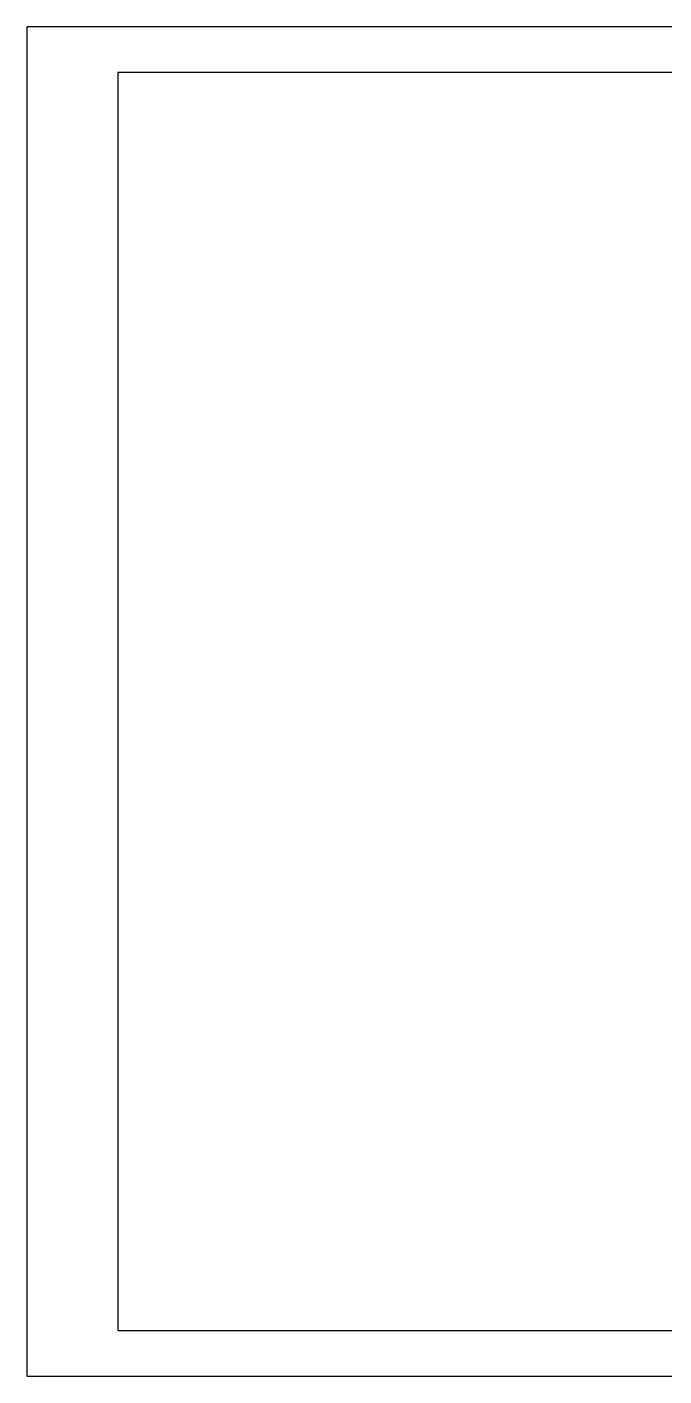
# Model space of a CAD drawing. Header units: millimetres. Extents: x -28.2 to 24.3, y -24.8 to 12.4.
# Drawn here: x -28.2 to -10.67, y -24.75 to 12.37 of the extents above; entities that cross this region are included whole.
import ezdxf

# ---------------------------------------------------------------- set-up
doc = ezdxf.new("R2010")
doc.units = ezdxf.units.MM
doc.layers.add('CORTE_HOJA', color=7, linetype='Continuous')
doc.layers.add('MARGEN_PLANO', color=7, linetype='Continuous')

msp = doc.modelspace()

# ---------------------------------------------------------------- linework, layer by layer
at = {"layer": 'CORTE_HOJA'}
for p, q in [((24.304, 12.371), (-28.196, 12.371)), ((-28.196, 12.371), (-28.196, -24.754)), ((-28.196, -24.754), (24.304, -24.754))]:
    msp.add_line(p, q, dxfattribs=at)
at = {"layer": 'MARGEN_PLANO'}
for p, q in [((23.054, 11.121), (-25.696, 11.121)), ((-25.696, 11.121), (-25.696, -23.504)), ((-25.696, -23.504), (23.054, -23.504))]:
    msp.add_line(p, q, dxfattribs=at)

doc.saveas('drawing.dxf')
